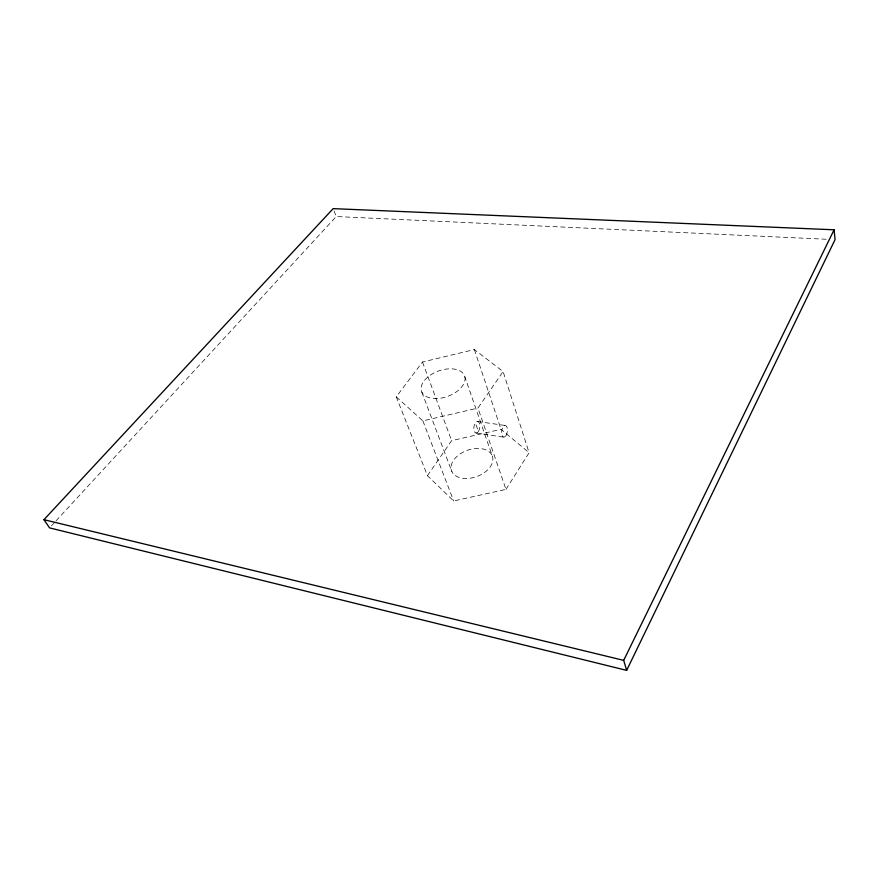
<?xml version="1.0" encoding="UTF-8"?>
<svg xmlns="http://www.w3.org/2000/svg" width="879" height="879" viewBox="0 0 879 879"><rect width="100%" height="100%" fill="white"/><g stroke="black" fill="none" stroke-linecap="round" stroke-linejoin="round"><path stroke-width="0.66" stroke-dasharray="4.39 3.3" d="M478.385 431.512L478.967 430.391A5.801 2.923 -81.6 0 0 479.451 423.414A5.801 2.923 -81.6 0 0 476.066 422.107L474.715 424.096A5.801 2.923 -81.6 0 0 474.22 431.095A5.801 2.923 -81.6 0 0 477.616 432.38L478.385 431.512L475.385 422.942M505.996 489.372L529.092 452.696L503.096 371.542L474.363 349.556L422.502 362.016L396.242 396.825L427.447 475.638L453.674 500.975L505.996 489.372L477.956 408.065L503.096 371.542M427.447 475.638L451.619 440.654L501.019 429.326L529.092 452.696M51.411 525.862L55.113 521.829M56.047 520.818L336.239 216.542L826.831 239.275M396.242 396.825L422.876 420.887L477.956 408.065M477.627 421.502L505.337 425.502M476.055 433.006L503.744 437.149M334.042 210.883L336.239 216.542M422.876 420.887L453.674 500.975M421.843 392.166L451.861 471.573M422.502 362.016L451.619 440.654M464.87 376.838A22.887 13.493 -19.9 0 1 434.786 398.561A22.887 13.493 -19.9 0 1 429.567 375.663A22.887 13.493 -19.9 0 1 464.87 376.838L492.647 457.069A21.689 13.965 -19.9 0 1 464.42 478.473A21.689 13.965 -19.9 0 1 458.805 454.861A21.689 13.965 -19.9 0 1 492.647 457.069M474.363 349.556L501.019 429.326M505.952 435.665A5.878 2.846 -81.6 0 0 506.04 425.788A5.878 2.846 -81.6 0 0 501.579 432.523A5.878 2.846 -81.6 0 0 505.952 435.665"/><path stroke-width="1.32" d="M626.661 670.369L835.05 239.648L834.094 229.793L333.163 208.631L43.95 519.676L49.554 527.872L626.661 670.369L623.683 660.371L834.094 229.793M43.95 519.676L623.683 660.371"/></g></svg>
